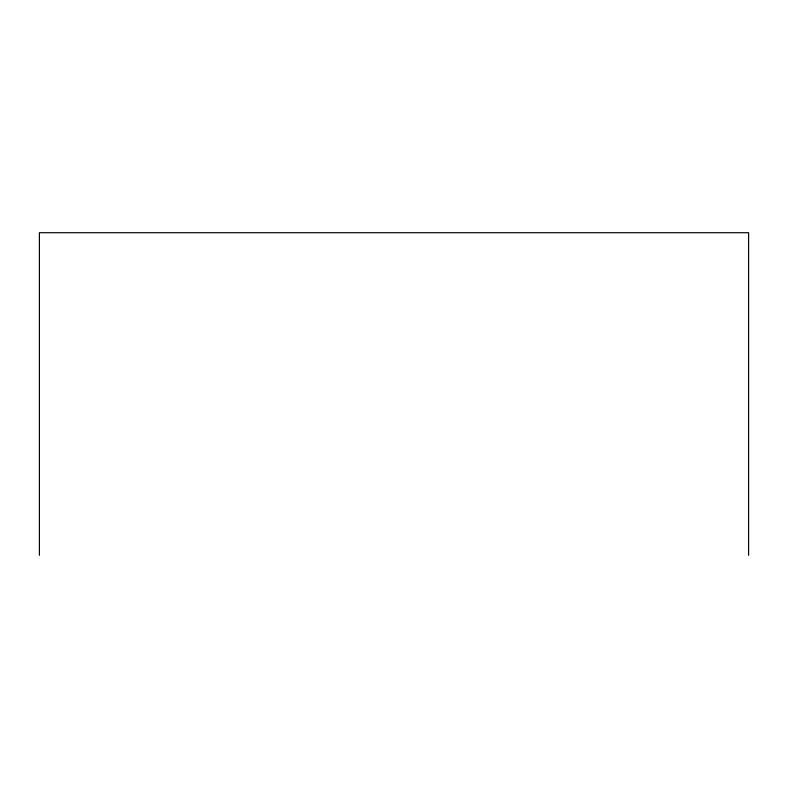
<?xml version="1.0" encoding="UTF-8"?>
<svg xmlns="http://www.w3.org/2000/svg" width="788" height="788" viewBox="0 0 788 788"><rect width="100%" height="100%" fill="white"/><g stroke="black" fill="none" stroke-linecap="round" stroke-linejoin="round"><path stroke-width="1.18" d="M748.6 555.284L748.6 232.716L39.4 232.716L39.4 555.284"/></g></svg>
